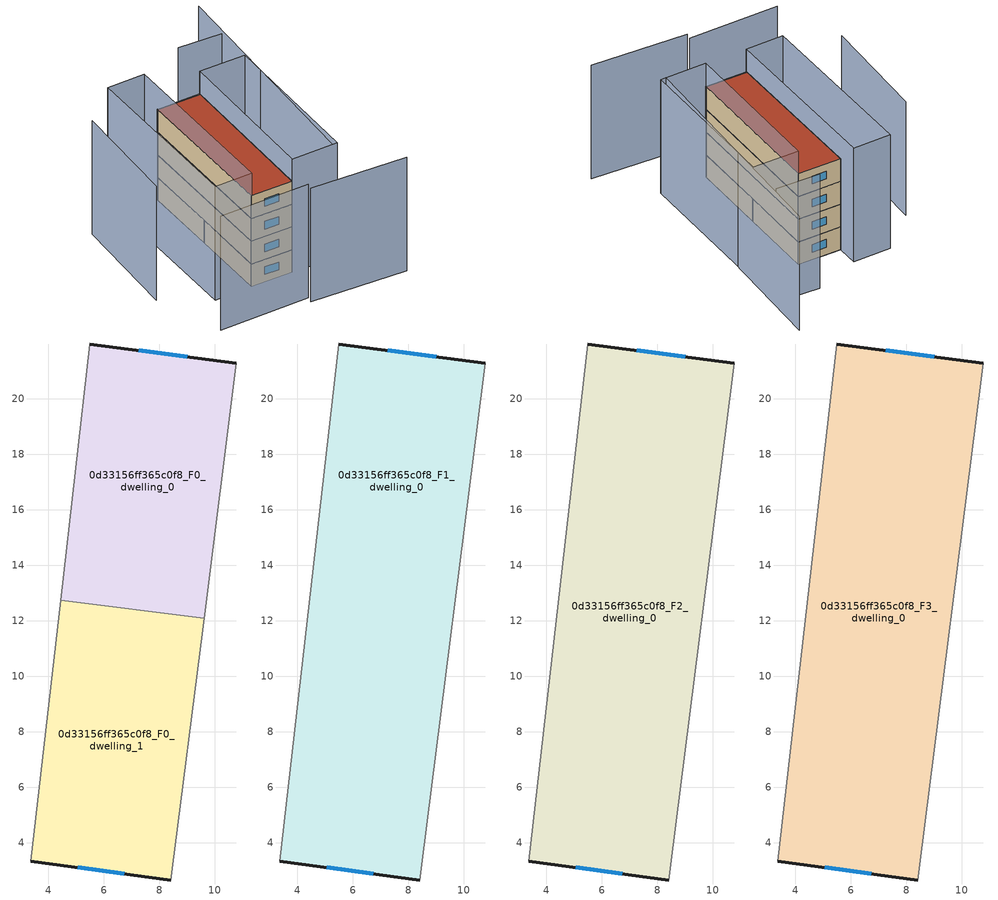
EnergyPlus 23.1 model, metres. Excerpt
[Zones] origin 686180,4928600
0d33156ff365c0f8_F0_dwelling_0
 floor ground (EU_floor_Construction): 9.61,12.09 10.77,21.27 5.5,21.97 4.44,12.74 z0
 wall outside (EU_wall_Construction): 5.5,21.97 10.77,21.27 z0:3
 wall adiabatic (EU_wall_Construction): 4.44,12.74 5.5,21.97 / 10.77,21.27 9.61,12.09 z0:3
 wall to 0d33156ff365c0f8_F0_dwelling_1 (EU_wall_Construction): 9.61,12.09 4.44,12.74 z0:3
 window (EU_Window_Construction): 7.25,21.74 9.01,21.51 z1:2
0d33156ff365c0f8_F0_dwelling_1
 floor ground (EU_floor_Construction): 8.42,2.67 9.61,12.09 4.44,12.74 3.37,3.34 z0
 wall outside (EU_wall_Construction): 8.42,2.67 3.37,3.34 z0:3
 wall adiabatic (EU_wall_Construction): 9.61,12.09 8.42,2.67 / 3.37,3.34 4.44,12.74 z0:3
 window (EU_Window_Construction): 6.73,2.89 5.05,3.12 z1:2
0d33156ff365c0f8_F1_dwelling_0
 floor to 0d33156ff365c0f8_F0_dwelling_0 (EU_floor_Construction): 9.61,12.09 10.77,21.27 5.5,21.97 4.44,12.74 z3
 floor to 0d33156ff365c0f8_F0_dwelling_1 (EU_floor_Construction): 8.42,2.67 9.61,12.09 4.44,12.74 3.37,3.34 z3
 wall outside (EU_wall_Construction): 8.42,2.67 3.37,3.34 / 5.5,21.97 10.77,21.27 z3:6
 wall adiabatic (EU_wall_Construction): 10.77,21.27 8.42,2.67 / 3.37,3.34 5.5,21.97 z3:6
 window (EU_Window_Construction): 6.73,2.89 5.05,3.12 / 7.25,21.74 9.01,21.51 z4:5
0d33156ff365c0f8_F2_dwelling_0
 floor to 0d33156ff365c0f8_F1_dwelling_0 (EU_floor_Construction): 8.42,2.67 10.77,21.27 5.5,21.97 3.37,3.34 z6
 wall outside (EU_wall_Construction): 8.42,2.67 3.37,3.34 / 5.5,21.97 10.77,21.27 z6:9
 wall adiabatic (EU_wall_Construction): 10.77,21.27 8.42,2.67 / 3.37,3.34 5.5,21.97 z6:9
 window (EU_Window_Construction): 6.73,2.89 5.05,3.12 / 7.25,21.74 9.01,21.51 z7:8
0d33156ff365c0f8_F3_dwelling_0
 floor to 0d33156ff365c0f8_F2_dwelling_0 (EU_floor_Construction): 8.42,2.67 10.77,21.27 5.5,21.97 3.37,3.34 z9
 wall outside (EU_wall_Construction): 8.42,2.67 3.37,3.34 / 5.5,21.97 10.77,21.27 z9:12
 wall adiabatic (EU_wall_Construction): 10.77,21.27 8.42,2.67 / 3.37,3.34 5.5,21.97 z9:12
 window (EU_Window_Construction): 6.73,2.89 5.05,3.12 / 7.25,21.74 9.01,21.51 z10:11
 roof outside (EU_roof_Construction): 10.77,21.27 8.42,2.67 3.37,3.34 5.5,21.97 z12
shading: 6.61,-2.75 18.13,-4.79 / -4.12,-0.72 6.82,-2.05 / 13.41,1.99 18.16,30.61 / -3.85,21.46 -6.05,7.87 / 16.87,25.13 11.64,26.05 / 8.41,2.62 10.77,21.27 / 10.77,21.27 16.37,20.57 / 16.37,20.57 14.01,1.91 / 14.01,1.91 8.41,2.62 / -1.16,3.86 1.24,25.14 / 1.24,25.14 5.8,24.63 / 5.8,24.63 3.4,3.34 / 3.4,3.34 -1.16,3.86 z0:15
[Building]
EU S2 Campaign: North Axis=0; Terrain=City; Solar Distribution=FullExterior
[Site:Location]
Bologna: Latitude=44.5; Longitude=11.25; Time Zone=1; Elevation=37
[SizingPeriod:WeatherFileDays]
AnnualSizingPeriod: Begin Month=1; Begin Day of Month=1; End Month=12; End Day of Month=31; Day of Week for Start Day=Monday; Use Weather File Daylight Saving Period=No; Use Weather File Rain and Snow Indicators=No
[MATERIAL]
EU_InternalMass_Material: Roughness=MediumRough; Thickness=0.1; Conductivity=1; Density=1800; Specific Heat=900; Thermal Absorptance=0.9; Solar Absorptance=0.7; Visible Absorptance=0.7
[MATERIAL:NOMASS] Roughness=MediumRough; Thermal Absorptance=0.9; Solar Absorptance=0.7; Visible Absorptance=0.7
Name | Thermal Resistance
EU_wall_NoMass | 0.937881
EU_roof_NoMass | 0.548572
EU_floor_NoMass | 0.71348
[WINDOWMATERIAL:SIMPLEGLAZINGSYSTEM]
EU_Window_SimpleGlazing: UFactor=4.25633; Solar Heat Gain Coefficient=0.85; Visible Transmittance=0.85
[CONSTRUCTION]
EU_wall_Construction: EU_wall_NoMass
EU_roof_Construction: EU_roof_NoMass
EU_floor_Construction: EU_floor_NoMass
EU_InternalMass_Construction: EU_InternalMass_Material
EU_Window_Construction: EU_Window_SimpleGlazing
[ZONE] Type=1; Multiplier=1; Ceiling Height=autocalculate; Floor Area=autocalculate; Part of Total Floor Area=Yes
Name | Volume
0d33156ff365c0f8_F0_dwelling_0 | 146.437
0d33156ff365c0f8_F1_dwelling_0 | 292.86
0d33156ff365c0f8_F2_dwelling_0; 0d33156ff365c0f8_F3_dwelling_0 | 292.859
0d33156ff365c0f8_F0_dwelling_1 | 146.43
[INTERNALMASS] Construction=EU_InternalMass_Construction
Name | Zone or ZoneList | Surface Area
0d33156ff365c0f8_F0_dwelling_0_EU_InternalMass | 0d33156ff365c0f8_F0_dwelling_0 | 48.812
0d33156ff365c0f8_F0_dwelling_1_EU_InternalMass | 0d33156ff365c0f8_F0_dwelling_1 | 48.81
0d33156ff365c0f8_F1_dwelling_0_EU_InternalMass | 0d33156ff365c0f8_F1_dwelling_0 | 97.6196
0d33156ff365c0f8_F2_dwelling_0_EU_InternalMass | 0d33156ff365c0f8_F2_dwelling_0 | 97.6196
0d33156ff365c0f8_F3_dwelling_0_EU_InternalMass | 0d33156ff365c0f8_F3_dwelling_0 | 97.6196
[OTHEREQUIPMENT] Fuel Type=Electricity; Design Level Calculation Method=Watts/Area; Power per Zone Floor Area=1; Fraction Latent=0; Fraction Radiant=0; Fraction Lost=0; Carbon Dioxide Generation Rate=0; EndUse Subcategory=EU_Step8_InternalGains
Name | Zone or ZoneList or Space or SpaceList | Schedule
EU_Step8_InternalGain_0d33156ff365c0f8_F0_dwelling_0_f000 | 0d33156ff365c0f8_F0_dwelling_0 | EU_Step8_GainSchedule_0d33156ff365c0f8_F0_dwelling_0_f000
EU_Step8_InternalGain_0d33156ff365c0f8_F0_dwelling_1_f000 | 0d33156ff365c0f8_F0_dwelling_1 | EU_Step8_GainSchedule_0d33156ff365c0f8_F0_dwelling_1_f000
EU_Step8_InternalGain_0d33156ff365c0f8_F1_dwelling_0_f000 | 0d33156ff365c0f8_F1_dwelling_0 | EU_Step8_GainSchedule_0d33156ff365c0f8_F1_dwelling_0_f000
EU_Step8_InternalGain_0d33156ff365c0f8_F2_dwelling_0_f000 | 0d33156ff365c0f8_F2_dwelling_0 | EU_Step8_GainSchedule_0d33156ff365c0f8_F2_dwelling_0_f000
EU_Step8_InternalGain_0d33156ff365c0f8_F3_dwelling_0_f000 | 0d33156ff365c0f8_F3_dwelling_0 | EU_Step8_GainSchedule_0d33156ff365c0f8_F3_dwelling_0_f000
[ZONEVENTILATION:DESIGNFLOWRATE] Schedule=EU_AlwaysOn; Design Flow Rate Calculation Method=AirChanges/Hour; Air Changes per Hour=0.687892; Ventilation Type=Natural; Fan Pressure Rise=0; Fan Total Efficiency=1; Constant Term Coefficient=1; Temperature Term Coefficient=0; Velocity Term Coefficient=0; Velocity Squared Term Coefficient=0; Minimum Indoor Temperature=-100; Maximum Indoor Temperature=100; Delta Temperature=-100; Minimum Outdoor Temperature=-100; Maximum Outdoor Temperature=100; Maximum Wind Speed=40
Name | Zone or ZoneList or Space or SpaceList
EU_ConstantAir_0d33156ff365c0f8_F0_dwelling_0 | 0d33156ff365c0f8_F0_dwelling_0
EU_ConstantAir_0d33156ff365c0f8_F0_dwelling_1 | 0d33156ff365c0f8_F0_dwelling_1
EU_ConstantAir_0d33156ff365c0f8_F1_dwelling_0 | 0d33156ff365c0f8_F1_dwelling_0
EU_ConstantAir_0d33156ff365c0f8_F2_dwelling_0 | 0d33156ff365c0f8_F2_dwelling_0
EU_ConstantAir_0d33156ff365c0f8_F3_dwelling_0 | 0d33156ff365c0f8_F3_dwelling_0
[HVACTEMPLATE:THERMOSTAT] Constant Heating Setpoint=20; Constant Cooling Setpoint=50
EU_HeatOnly_0d33156ff365c0f8_F0_dwelling_0; EU_HeatOnly_0d33156ff365c0f8_F0_dwelling_1; EU_HeatOnly_0d33156ff365c0f8_F1_dwelling_0; EU_HeatOnly_0d33156ff365c0f8_F2_dwelling_0; EU_HeatOnly_0d33156ff365c0f8_F3_dwelling_0
[HVACTEMPLATE:ZONE:IDEALLOADSAIRSYSTEM] System Availability Schedule=EU_AlwaysOn; Maximum Heating Supply Air Temperature=50; Minimum Cooling Supply Air Temperature=13; Maximum Heating Supply Air Humidity Ratio=0.0156; Minimum Cooling Supply Air Humidity Ratio=0.0077; Heating Limit=NoLimit; Cooling Limit=NoLimit; Heating Availability Schedule=EU_AlwaysOn; Cooling Availability Schedule=EU_CoolingOff; Dehumidification Control Type=ConstantSensibleHeatRatio; Cooling Sensible Heat Ratio=0.7; Dehumidification Setpoint=60; Humidification Control Type=None; Humidification Setpoint=30; Outdoor Air Method=None; Outdoor Air Flow Rate per Person=0.00944; Outdoor Air Flow Rate per Zone Floor Area=0; Outdoor Air Flow Rate per Zone=0; Demand Controlled Ventilation Type=None; Outdoor Air Economizer Type=NoEconomizer; Heat Recovery Type=None; Sensible Heat Recovery Effectiveness=0.7; Latent Heat Recovery Effectiveness=0.65
Name | Template Thermostat
0d33156ff365c0f8_F0_dwelling_0 | EU_HeatOnly_0d33156ff365c0f8_F0_dwelling_0
0d33156ff365c0f8_F0_dwelling_1 | EU_HeatOnly_0d33156ff365c0f8_F0_dwelling_1
0d33156ff365c0f8_F1_dwelling_0 | EU_HeatOnly_0d33156ff365c0f8_F1_dwelling_0
0d33156ff365c0f8_F2_dwelling_0 | EU_HeatOnly_0d33156ff365c0f8_F2_dwelling_0
0d33156ff365c0f8_F3_dwelling_0 | EU_HeatOnly_0d33156ff365c0f8_F3_dwelling_0
[SIZING:ZONE] Zone Cooling Design Supply Air Temperature Input Method=SupplyAirTemperature; Zone Cooling Design Supply Air Temperature=13; Zone Heating Design Supply Air Temperature Input Method=SupplyAirTemperature; Zone Heating Design Supply Air Temperature=50; Zone Cooling Design Supply Air Humidity Ratio=0.008; Zone Heating Design Supply Air Humidity Ratio=0.008; Cooling Design Air Flow Method=DesignDay; Cooling Design Air Flow Rate=0; Cooling Minimum Air Flow per Zone Floor Area=0.000762; Cooling Minimum Air Flow=0; Cooling Minimum Air Flow Fraction=0.2; Heating Design Air Flow Method=DesignDay; Heating Design Air Flow Rate=0; Heating Maximum Air Flow per Zone Floor Area=0.002032; Heating Maximum Air Flow=0.141576; Heating Maximum Air Flow Fraction=0.3; Account for Dedicated Outdoor Air System=No; Dedicated Outdoor Air System Control Strategy=NeutralSupplyAir; Dedicated Outdoor Air Low Setpoint Temperature for Design=autosize; Dedicated Outdoor Air High Setpoint Temperature for Design=autosize; Zone Load Sizing Method=Sensible Load Only No Latent Load; Zone Latent Cooling Design Supply Air Humidity Ratio Input Method=HumidityRatioDifference; Zone Cooling Design Supply Air Humidity Ratio Difference=0.005; Zone Latent Heating Design Supply Air Humidity Ratio Input Method=HumidityRatioDifference; Zone Humidification Design Supply Air Humidity Ratio Difference=0.005
0d33156ff365c0f8_F0_dwelling_0; 0d33156ff365c0f8_F0_dwelling_1; 0d33156ff365c0f8_F1_dwelling_0; 0d33156ff365c0f8_F2_dwelling_0; 0d33156ff365c0f8_F3_dwelling_0
[SCHEDULE:CONSTANT]
Name | Hourly Value
EU_AlwaysOn | 1
EU_CoolingOff | 0
[SCHEDULE:FILE] Column Number=1; Rows to Skip at Top=0; Number of Hours of Data=8760; Column Separator=Comma; Interpolate to Timestep=No; Minutes per Item=60; Adjust Schedule for Daylight Savings=Yes
Name | File
EU_Step8_GainSchedule_0d33156ff365c0f8_F0_dwelling_0_f000 | ../../schedules/0d33156ff365c0f8/0d33156ff365c0f8_F0_dwelling_0_f000_gain.csv
EU_Step8_GainSchedule_0d33156ff365c0f8_F0_dwelling_1_f000 | ../../schedules/0d33156ff365c0f8/0d33156ff365c0f8_F0_dwelling_1_f000_gain.csv
EU_Step8_GainSchedule_0d33156ff365c0f8_F1_dwelling_0_f000 | ../../schedules/0d33156ff365c0f8/0d33156ff365c0f8_F1_dwelling_0_f000_gain.csv
EU_Step8_GainSchedule_0d33156ff365c0f8_F2_dwelling_0_f000 | ../../schedules/0d33156ff365c0f8/0d33156ff365c0f8_F2_dwelling_0_f000_gain.csv
EU_Step8_GainSchedule_0d33156ff365c0f8_F3_dwelling_0_f000 | ../../schedules/0d33156ff365c0f8/0d33156ff365c0f8_F3_dwelling_0_f000_gain.csv
